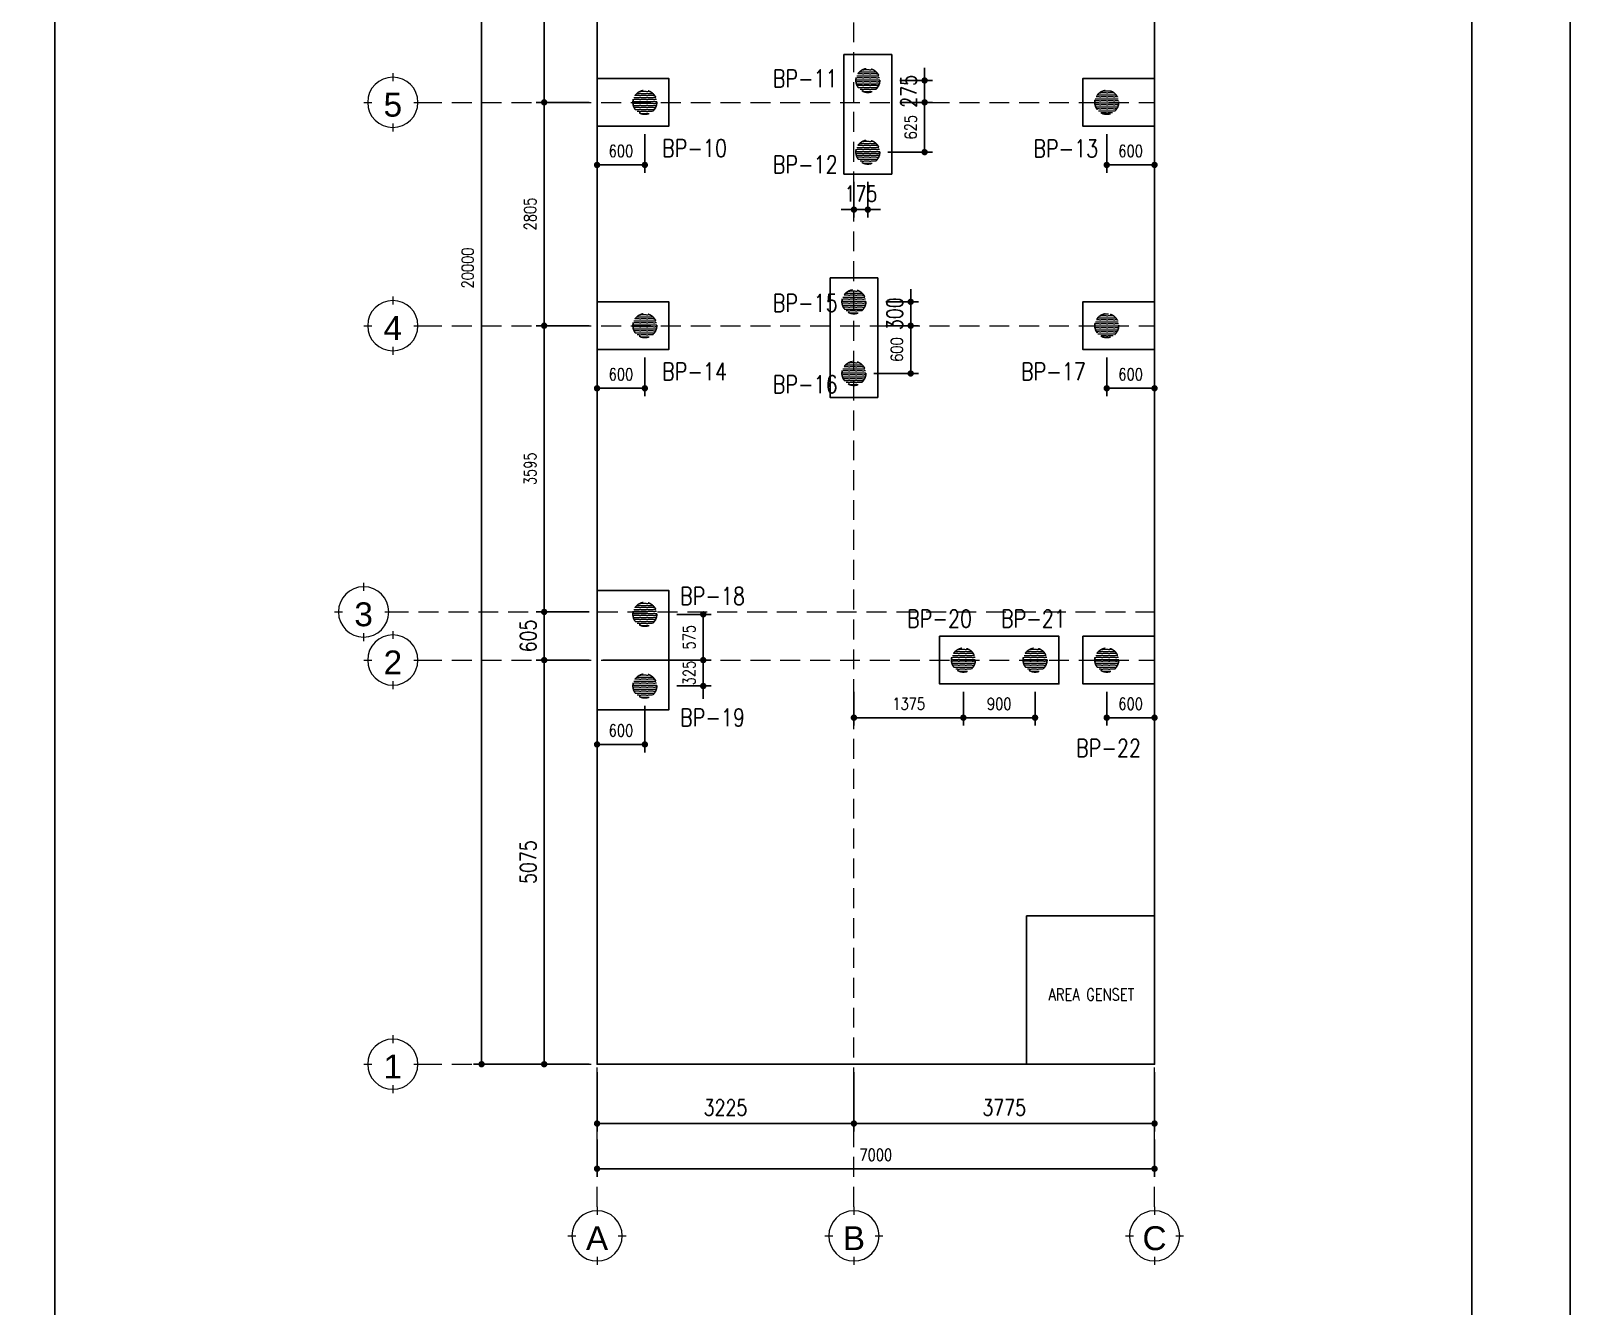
# Model space of a CAD drawing. Header units: inches. Extents: x -310523 to 1125056, y -509000 to -180442.
# Drawn here: x 516065 to 520936, y -276030 to -271993 of the extents above; entities that cross this region are included whole.
import ezdxf
from ezdxf.enums import TextEntityAlignment as Align

# ---------------------------------------------------------------- set-up
doc = ezdxf.new("R2010")
doc.units = ezdxf.units.IN
doc.header["$MEASUREMENT"] = 0
doc.linetypes.add('HIDDEN', pattern=[0.375, 0.25, -0.125])
for name, color, linetype, lineweight in [('A-HATCH', 252, 'Continuous', 5), ('AR-DIM150', 6, 'Continuous', 5), ('s_teks', 3, 'Continuous', 30)]:
    doc.layers.add(name, color=color, linetype=linetype, lineweight=lineweight)
for name, color, linetype in [('PILE 400', 40, 'Continuous'), ('s_arsir', 8, 'Continuous'), ('STR_BORED PILE', 210, 'Continuous'), ('STR_PILE CAP', 11, 'Continuous')]:
    doc.layers.add(name, color=color, linetype=linetype)
doc.styles.add('PIREC 1', font='romans.shx', dxfattribs={"width": 0.8})
doc.styles.add('ROMANS', font='SIMPLEX.SHX', dxfattribs={"width": 0.8})
doc.styles.get("Standard").update_dxf_attribs({"font": 'arial.ttf'})
doc.dimstyles.new('1-100', dxfattribs={"dimscale": 100, "dimtxt": 1.5, "dimasz": 0.8, "dimexe": 1, "dimexo": 1, "dimgap": 1, "dimtad": 1, "dimzin": 12, "dimdsep": 46, "dimtxsty": 'ROMANS', "dimblk": 'DOT', "dimcen": 0, "dimclrd": 256, "dimclre": 256, "dimclrt": 3, "dimazin": 3, "dimtfac": 1, "dimtix": 1, "dimtmove": 2, "dimatfit": 3, "dimldrblk": 'DOT', "dimfxl": 1, "dimfrac": 1, "dimtolj": 1, "dimtzin": 0, "dimlwd": 25, "dimlwe": 25, "dimarcsym": 0})
pattern_1 = [(180, (647317.31, -51194.256), (-1e-14, -50), []), (180, (647292.31, -51169.256), (-1e-14, -50), [62.5, -12.5, 0, -12.5])]

# ---------------------------------------------------------------- blocks, each defined once
blk = doc.blocks.new('_Dot')
at = {"color": 0, "linetype": 'ByBlock', "lineweight": -2}
blk.add_line((-0.5, 0), (-1, 0), dxfattribs=at)
at = {"color": 0, "linetype": 'ByBlock', "const_width": 0.5}
blk.add_lwpolyline([(-0.25, 0, 1), (0.25, 0, 1)], format="xyb", close=True, dxfattribs=at)
blk = doc.blocks.new('*D863')
at = {"layer": 'Defpoints', "color": 0, "transparency": 16777216}
for p in [(551466, -290401), (554691, -290401), (554691, -291146)]:
    blk.add_point(p, dxfattribs=at)
at = {"layer": 'PILE 400', "lineweight": 25, "transparency": 16777216}
for p, q in [((551466, -290501), (551466, -291246)), ((554691, -290501), (554691, -291246)), ((551546, -291146), (554611, -291146))]:
    blk.add_line(p, q, dxfattribs=at)
at = {"layer": 'PILE 400', "lineweight": 25, "transparency": 16777216, "xscale": 80, "yscale": 80, "zscale": 80, "rotation": 180}
blk.add_blockref('_Dot', (551466, -291146), dxfattribs=at)
at = {"layer": 'PILE 400', "lineweight": 25, "transparency": 16777216, "xscale": 80, "yscale": 80, "zscale": 80}
blk.add_blockref('_Dot', (554691, -291146), dxfattribs=at)
at = {"layer": 'PILE 400', "color": 3, "transparency": 16777216, "insert": (553079, -290946), "char_height": 200, "attachment_point": 5, "style": 'ROMANS'}
blk.add_mtext('\\A1;3225', dxfattribs=at)
blk = doc.blocks.new('*D858')
at = {"layer": 'Defpoints', "color": 0, "transparency": 16777216}
for p in [(554691, -290401), (558466, -290401), (558466, -291146)]:
    blk.add_point(p, dxfattribs=at)
at = {"layer": 'PILE 400', "lineweight": 25, "transparency": 16777216}
for p, q in [((554691, -290501), (554691, -291246)), ((558466, -290501), (558466, -291246)), ((554771, -291146), (558386, -291146))]:
    blk.add_line(p, q, dxfattribs=at)
at = {"layer": 'PILE 400', "lineweight": 25, "transparency": 16777216, "xscale": 80, "yscale": 80, "zscale": 80, "rotation": 180}
blk.add_blockref('_Dot', (554691, -291146), dxfattribs=at)
at = {"layer": 'PILE 400', "lineweight": 25, "transparency": 16777216, "xscale": 80, "yscale": 80, "zscale": 80}
blk.add_blockref('_Dot', (558466, -291146), dxfattribs=at)
at = {"layer": 'PILE 400', "color": 3, "transparency": 16777216, "insert": (556579, -290946), "char_height": 200, "attachment_point": 5, "style": 'ROMANS'}
blk.add_mtext('\\A1;3775', dxfattribs=at)
blk = doc.blocks.new('*D859')
at = {"layer": 'Defpoints', "color": 0, "transparency": 16777216}
for p in [(551466, -285326), (550802, -290401), (551466, -290401)]:
    blk.add_point(p, dxfattribs=at)
at = {"layer": 'PILE 400', "lineweight": 25, "transparency": 16777216}
for p, q in [((551366, -285326), (550702, -285326)), ((550802, -285406), (550802, -290321)), ((551366, -290401), (550702, -290401))]:
    blk.add_line(p, q, dxfattribs=at)
at = {"layer": 'PILE 400', "lineweight": 25, "transparency": 16777216, "xscale": 80, "yscale": 80, "zscale": 80}
for p, rotation in [((550802, -285326), 90), ((550802, -290401), 270)]:
    blk.add_blockref('_Dot', p, dxfattribs=dict(at, rotation=rotation))
at = {"layer": 'PILE 400', "color": 3, "transparency": 16777216, "insert": (550602, -287863), "char_height": 200, "attachment_point": 5, "rotation": 90, "style": 'ROMANS'}
blk.add_mtext('\\A1;5075', dxfattribs=at)
blk = doc.blocks.new('*D860')
at = {"layer": 'Defpoints', "color": 0, "transparency": 16777216}
for p in [(550802, -284721), (551466, -284721), (551466, -285326)]:
    blk.add_point(p, dxfattribs=at)
at = {"layer": 'PILE 400', "lineweight": 25, "transparency": 16777216}
for p, q in [((551366, -284721), (550702, -284721)), ((550802, -284641), (550802, -284561)), ((550802, -285326), (550802, -284721)), ((551366, -285326), (550702, -285326)), ((550802, -285406), (550802, -285486))]:
    blk.add_line(p, q, dxfattribs=at)
at = {"layer": 'PILE 400', "lineweight": 25, "transparency": 16777216, "xscale": 80, "yscale": 80, "zscale": 80}
for p, rotation in [((550802, -284721), 270), ((550802, -285326), 90)]:
    blk.add_blockref('_Dot', p, dxfattribs=dict(at, rotation=rotation))
at = {"layer": 'PILE 400', "color": 3, "transparency": 16777216, "insert": (550602, -285023), "char_height": 200, "attachment_point": 5, "rotation": 90, "style": 'ROMANS'}
blk.add_mtext('\\A1;605', dxfattribs=at)
blk = doc.blocks.new('*D876')
at = {"layer": 'Defpoints', "color": 0, "transparency": 16777216}
for p in [(551466, -281126), (550802, -284721), (551466, -284721)]:
    blk.add_point(p, dxfattribs=at)
at = {"layer": 'PILE 400', "lineweight": 25, "transparency": 16777216}
for p, q in [((551366, -281126), (550702, -281126)), ((550802, -281206), (550802, -284641)), ((551366, -284721), (550702, -284721))]:
    blk.add_line(p, q, dxfattribs=at)
at = {"layer": 'PILE 400', "lineweight": 25, "transparency": 16777216, "xscale": 80, "yscale": 80, "zscale": 80}
for p, rotation in [((550802, -281126), 90), ((550802, -284721), 270)]:
    blk.add_blockref('_Dot', p, dxfattribs=dict(at, rotation=rotation))
at = {"layer": 'PILE 400', "color": 3, "transparency": 16777216, "insert": (550627, -282923), "char_height": 150, "attachment_point": 5, "rotation": 90, "style": 'ROMANS'}
blk.add_mtext('\\A1;3595', dxfattribs=at)
blk = doc.blocks.new('*D877')
at = {"layer": 'Defpoints', "color": 0, "transparency": 16777216}
for p in [(550802, -278321), (551466, -278321), (551466, -281126)]:
    blk.add_point(p, dxfattribs=at)
at = {"layer": 'PILE 400', "lineweight": 25, "transparency": 16777216}
for p, q in [((551366, -278321), (550702, -278321)), ((550802, -281046), (550802, -278401)), ((551366, -281126), (550702, -281126))]:
    blk.add_line(p, q, dxfattribs=at)
at = {"layer": 'PILE 400', "lineweight": 25, "transparency": 16777216, "xscale": 80, "yscale": 80, "zscale": 80}
for p, rotation in [((550802, -278321), 90), ((550802, -281126), 270)]:
    blk.add_blockref('_Dot', p, dxfattribs=dict(at, rotation=rotation))
at = {"layer": 'PILE 400', "color": 3, "transparency": 16777216, "insert": (550627, -279723), "char_height": 150, "attachment_point": 5, "rotation": 90, "style": 'ROMANS'}
blk.add_mtext('\\A1;2805', dxfattribs=at)
blk = doc.blocks.new('*D878')
at = {"layer": 'Defpoints', "color": 0, "transparency": 16777216}
for p in [(551466, -274951), (550802, -278321), (551466, -278321)]:
    blk.add_point(p, dxfattribs=at)
at = {"layer": 'PILE 400', "lineweight": 25, "transparency": 16777216}
for p, q in [((551366, -274951), (550702, -274951)), ((550802, -275031), (550802, -278241)), ((551366, -278321), (550702, -278321))]:
    blk.add_line(p, q, dxfattribs=at)
at = {"layer": 'PILE 400', "lineweight": 25, "transparency": 16777216, "xscale": 80, "yscale": 80, "zscale": 80}
for p, rotation in [((550802, -274951), 90), ((550802, -278321), 270)]:
    blk.add_blockref('_Dot', p, dxfattribs=dict(at, rotation=rotation))
at = {"layer": 'PILE 400', "color": 3, "transparency": 16777216, "insert": (550627, -276636), "char_height": 150, "attachment_point": 5, "rotation": 90, "style": 'ROMANS'}
blk.add_mtext('\\A1;3370', dxfattribs=at)
blk = doc.blocks.new('*D879')
at = {"layer": 'Defpoints', "color": 0, "transparency": 16777216}
for p in [(550016, -270401), (551466, -270401), (551034, -290401)]:
    blk.add_point(p, dxfattribs=at)
at = {"layer": 'PILE 400', "lineweight": 25, "transparency": 16777216}
for p, q in [((551366, -270401), (549916, -270401)), ((550016, -290321), (550016, -270481)), ((550934, -290401), (549916, -290401))]:
    blk.add_line(p, q, dxfattribs=at)
at = {"layer": 'PILE 400', "lineweight": 25, "transparency": 16777216, "xscale": 80, "yscale": 80, "zscale": 80}
for p, rotation in [((550016, -270401), 90), ((550016, -290401), 270)]:
    blk.add_blockref('_Dot', p, dxfattribs=dict(at, rotation=rotation))
at = {"layer": 'PILE 400', "color": 3, "transparency": 16777216, "insert": (549841, -280401), "char_height": 150, "attachment_point": 5, "rotation": 90, "style": 'ROMANS'}
blk.add_mtext('\\A1;20000', dxfattribs=at)
blk = doc.blocks.new('*D890')
at = {"layer": 'Defpoints', "color": 0, "transparency": 16777216}
for p in [(551466, -278621), (552066, -278621), (551466, -279107)]:
    blk.add_point(p, dxfattribs=at)
at = {"layer": 'PILE 400', "lineweight": 25, "transparency": 16777216}
for p, q in [((551466, -278721), (551466, -279207)), ((552066, -278721), (552066, -279207)), ((551986, -279107), (551546, -279107))]:
    blk.add_line(p, q, dxfattribs=at)
at = {"layer": 'PILE 400', "lineweight": 25, "transparency": 16777216, "xscale": 80, "yscale": 80, "zscale": 80, "rotation": 180}
blk.add_blockref('_Dot', (551466, -279107), dxfattribs=at)
at = {"layer": 'PILE 400', "lineweight": 25, "transparency": 16777216, "xscale": 80, "yscale": 80, "zscale": 80}
blk.add_blockref('_Dot', (552066, -279107), dxfattribs=at)
at = {"layer": 'PILE 400', "color": 3, "transparency": 16777216, "insert": (551766, -278932), "char_height": 150, "attachment_point": 5, "style": 'ROMANS'}
blk.add_mtext('\\A1;600', dxfattribs=at)
blk = doc.blocks.new('*D866')
at = {"layer": 'Defpoints', "color": 0, "transparency": 16777216}
for p in [(555166, -278046), (555579, -278046), (555166, -278321)]:
    blk.add_point(p, dxfattribs=at)
at = {"layer": 'PILE 400', "lineweight": 25, "transparency": 16777216}
for p, q in [((555579, -277966), (555579, -277886)), ((555266, -278046), (555679, -278046)), ((555579, -278321), (555579, -278046)), ((555266, -278321), (555679, -278321)), ((555579, -278401), (555579, -278481))]:
    blk.add_line(p, q, dxfattribs=at)
at = {"layer": 'PILE 400', "lineweight": 25, "transparency": 16777216, "xscale": 80, "yscale": 80, "zscale": 80}
for p, rotation in [((555579, -278046), 270), ((555579, -278321), 90)]:
    blk.add_blockref('_Dot', p, dxfattribs=dict(at, rotation=rotation))
at = {"layer": 'PILE 400', "color": 3, "transparency": 16777216, "insert": (555379, -278183), "char_height": 200, "attachment_point": 5, "rotation": 90, "style": 'ROMANS'}
blk.add_mtext('\\A1;275', dxfattribs=at)
blk = doc.blocks.new('*D891')
at = {"layer": 'Defpoints', "color": 0, "transparency": 16777216}
for p in [(555166, -278321), (555016, -278946), (555579, -278946)]:
    blk.add_point(p, dxfattribs=at)
at = {"layer": 'PILE 400', "lineweight": 25, "transparency": 16777216}
for p, q in [((555266, -278321), (555679, -278321)), ((555579, -278401), (555579, -278866)), ((555116, -278946), (555679, -278946))]:
    blk.add_line(p, q, dxfattribs=at)
at = {"layer": 'PILE 400', "lineweight": 25, "transparency": 16777216, "xscale": 80, "yscale": 80, "zscale": 80}
for p, rotation in [((555579, -278321), 90), ((555579, -278946), 270)]:
    blk.add_blockref('_Dot', p, dxfattribs=dict(at, rotation=rotation))
at = {"layer": 'PILE 400', "color": 3, "transparency": 16777216, "insert": (555404, -278633), "char_height": 150, "attachment_point": 5, "rotation": 90, "style": 'ROMANS'}
blk.add_mtext('\\A1;625', dxfattribs=at)
blk = doc.blocks.new('*D856')
at = {"layer": 'Defpoints', "color": 0, "transparency": 16777216}
for p in [(554691, -279221), (554866, -279221), (554691, -279668)]:
    blk.add_point(p, dxfattribs=at)
at = {"layer": 'PILE 400', "lineweight": 25, "transparency": 16777216}
for p, q in [((554691, -279321), (554691, -279768)), ((554866, -279321), (554866, -279768)), ((554611, -279668), (554531, -279668)), ((554866, -279668), (554691, -279668)), ((554946, -279668), (555026, -279668))]:
    blk.add_line(p, q, dxfattribs=at)
at = {"layer": 'PILE 400', "lineweight": 25, "transparency": 16777216, "xscale": 80, "yscale": 80, "zscale": 80}
blk.add_blockref('_Dot', (554691, -279668), dxfattribs=at)
at = {"layer": 'PILE 400', "lineweight": 25, "transparency": 16777216, "xscale": 80, "yscale": 80, "zscale": 80, "rotation": 180}
blk.add_blockref('_Dot', (554866, -279668), dxfattribs=at)
at = {"layer": 'PILE 400', "color": 3, "transparency": 16777216, "insert": (554779, -279468), "char_height": 200, "attachment_point": 5, "style": 'ROMANS'}
blk.add_mtext('\\A1;175', dxfattribs=at)
blk = doc.blocks.new('*D892')
at = {"layer": 'Defpoints', "color": 0, "transparency": 16777216}
for p in [(557866, -278621), (558466, -278621), (558466, -279107)]:
    blk.add_point(p, dxfattribs=at)
at = {"layer": 'PILE 400', "lineweight": 25, "transparency": 16777216}
for p, q in [((557866, -278721), (557866, -279207)), ((558466, -278721), (558466, -279207)), ((557946, -279107), (558386, -279107))]:
    blk.add_line(p, q, dxfattribs=at)
at = {"layer": 'PILE 400', "lineweight": 25, "transparency": 16777216, "xscale": 80, "yscale": 80, "zscale": 80, "rotation": 180}
blk.add_blockref('_Dot', (557866, -279107), dxfattribs=at)
at = {"layer": 'PILE 400', "lineweight": 25, "transparency": 16777216, "xscale": 80, "yscale": 80, "zscale": 80}
blk.add_blockref('_Dot', (558466, -279107), dxfattribs=at)
at = {"layer": 'PILE 400', "color": 3, "transparency": 16777216, "insert": (558166, -278932), "char_height": 150, "attachment_point": 5, "style": 'ROMANS'}
blk.add_mtext('\\A1;600', dxfattribs=at)
blk = doc.blocks.new('*D893')
at = {"layer": 'Defpoints', "color": 0, "transparency": 16777216}
for p in [(551466, -281426), (552066, -281426), (551466, -281912)]:
    blk.add_point(p, dxfattribs=at)
at = {"layer": 'PILE 400', "lineweight": 25, "transparency": 16777216}
for p, q in [((551466, -281526), (551466, -282012)), ((552066, -281526), (552066, -282012)), ((551986, -281912), (551546, -281912))]:
    blk.add_line(p, q, dxfattribs=at)
at = {"layer": 'PILE 400', "lineweight": 25, "transparency": 16777216, "xscale": 80, "yscale": 80, "zscale": 80, "rotation": 180}
blk.add_blockref('_Dot', (551466, -281912), dxfattribs=at)
at = {"layer": 'PILE 400', "lineweight": 25, "transparency": 16777216, "xscale": 80, "yscale": 80, "zscale": 80}
blk.add_blockref('_Dot', (552066, -281912), dxfattribs=at)
at = {"layer": 'PILE 400', "color": 3, "transparency": 16777216, "insert": (551766, -281737), "char_height": 150, "attachment_point": 5, "style": 'ROMANS'}
blk.add_mtext('\\A1;600', dxfattribs=at)
blk = doc.blocks.new('*D857')
at = {"layer": 'Defpoints', "color": 0, "transparency": 16777216}
for p in [(554991, -280826), (555404, -280826), (554991, -281126)]:
    blk.add_point(p, dxfattribs=at)
at = {"layer": 'PILE 400', "lineweight": 25, "transparency": 16777216}
for p, q in [((555404, -280746), (555404, -280666)), ((555091, -280826), (555504, -280826)), ((555404, -281126), (555404, -280826)), ((555091, -281126), (555504, -281126)), ((555404, -281206), (555404, -281286))]:
    blk.add_line(p, q, dxfattribs=at)
at = {"layer": 'PILE 400', "lineweight": 25, "transparency": 16777216, "xscale": 80, "yscale": 80, "zscale": 80}
for p, rotation in [((555404, -280826), 270), ((555404, -281126), 90)]:
    blk.add_blockref('_Dot', p, dxfattribs=dict(at, rotation=rotation))
at = {"layer": 'PILE 400', "color": 3, "transparency": 16777216, "insert": (555204, -280976), "char_height": 200, "attachment_point": 5, "rotation": 90, "style": 'ROMANS'}
blk.add_mtext('\\A1;300', dxfattribs=at)
blk = doc.blocks.new('*D894')
at = {"layer": 'Defpoints', "color": 0, "transparency": 16777216}
for p in [(554991, -281126), (554841, -281726), (555404, -281726)]:
    blk.add_point(p, dxfattribs=at)
at = {"layer": 'PILE 400', "lineweight": 25, "transparency": 16777216}
for p, q in [((555091, -281126), (555504, -281126)), ((555404, -281206), (555404, -281646)), ((554941, -281726), (555504, -281726))]:
    blk.add_line(p, q, dxfattribs=at)
at = {"layer": 'PILE 400', "lineweight": 25, "transparency": 16777216, "xscale": 80, "yscale": 80, "zscale": 80}
for p, rotation in [((555404, -281126), 90), ((555404, -281726), 270)]:
    blk.add_blockref('_Dot', p, dxfattribs=dict(at, rotation=rotation))
at = {"layer": 'PILE 400', "color": 3, "transparency": 16777216, "insert": (555229, -281426), "char_height": 150, "attachment_point": 5, "rotation": 90, "style": 'ROMANS'}
blk.add_mtext('\\A1;600', dxfattribs=at)
blk = doc.blocks.new('*D895')
at = {"layer": 'Defpoints', "color": 0, "transparency": 16777216}
for p in [(557866, -281426), (558466, -281426), (558466, -281912)]:
    blk.add_point(p, dxfattribs=at)
at = {"layer": 'PILE 400', "lineweight": 25, "transparency": 16777216}
for p, q in [((557866, -281526), (557866, -282012)), ((558466, -281526), (558466, -282012)), ((557946, -281912), (558386, -281912))]:
    blk.add_line(p, q, dxfattribs=at)
at = {"layer": 'PILE 400', "lineweight": 25, "transparency": 16777216, "xscale": 80, "yscale": 80, "zscale": 80, "rotation": 180}
blk.add_blockref('_Dot', (557866, -281912), dxfattribs=at)
at = {"layer": 'PILE 400', "lineweight": 25, "transparency": 16777216, "xscale": 80, "yscale": 80, "zscale": 80}
blk.add_blockref('_Dot', (558466, -281912), dxfattribs=at)
at = {"layer": 'PILE 400', "color": 3, "transparency": 16777216, "insert": (558166, -281737), "char_height": 150, "attachment_point": 5, "style": 'ROMANS'}
blk.add_mtext('\\A1;600', dxfattribs=at)
blk = doc.blocks.new('*D896')
at = {"layer": 'Defpoints', "color": 0, "transparency": 16777216}
for p in [(551466, -285626), (552066, -285801), (551466, -286385)]:
    blk.add_point(p, dxfattribs=at)
at = {"layer": 'PILE 400', "lineweight": 25, "transparency": 16777216}
for p, q in [((551466, -285726), (551466, -286485)), ((552066, -285901), (552066, -286485)), ((551986, -286385), (551546, -286385))]:
    blk.add_line(p, q, dxfattribs=at)
at = {"layer": 'PILE 400', "lineweight": 25, "transparency": 16777216, "xscale": 80, "yscale": 80, "zscale": 80, "rotation": 180}
blk.add_blockref('_Dot', (551466, -286385), dxfattribs=at)
at = {"layer": 'PILE 400', "lineweight": 25, "transparency": 16777216, "xscale": 80, "yscale": 80, "zscale": 80}
blk.add_blockref('_Dot', (552066, -286385), dxfattribs=at)
at = {"layer": 'PILE 400', "color": 3, "transparency": 16777216, "insert": (551766, -286210), "char_height": 150, "attachment_point": 5, "style": 'ROMANS'}
blk.add_mtext('\\A1;600', dxfattribs=at)
blk = doc.blocks.new('*D897')
at = {"layer": 'Defpoints', "color": 0, "transparency": 16777216}
for p in [(552366, -284751), (551439, -285326), (552799, -285326)]:
    blk.add_point(p, dxfattribs=at)
at = {"layer": 'PILE 400', "lineweight": 25, "transparency": 16777216}
for p, q in [((552466, -284751), (552899, -284751)), ((552799, -284831), (552799, -285246)), ((551539, -285326), (552899, -285326))]:
    blk.add_line(p, q, dxfattribs=at)
at = {"layer": 'PILE 400', "lineweight": 25, "transparency": 16777216, "xscale": 80, "yscale": 80, "zscale": 80}
for p, rotation in [((552799, -284751), 90), ((552799, -285326), 270)]:
    blk.add_blockref('_Dot', p, dxfattribs=dict(at, rotation=rotation))
at = {"layer": 'PILE 400', "color": 3, "transparency": 16777216, "insert": (552624, -285038), "char_height": 150, "attachment_point": 5, "rotation": 90, "style": 'ROMANS'}
blk.add_mtext('\\A1;575', dxfattribs=at)
blk = doc.blocks.new('*D898')
at = {"layer": 'Defpoints', "color": 0, "transparency": 16777216}
for p in [(552366, -285326), (552799, -285326), (552366, -285651)]:
    blk.add_point(p, dxfattribs=at)
at = {"layer": 'PILE 400', "lineweight": 25, "transparency": 16777216}
for p, q in [((552799, -285246), (552799, -285166)), ((552466, -285326), (552899, -285326)), ((552799, -285651), (552799, -285326)), ((552466, -285651), (552899, -285651)), ((552799, -285731), (552799, -285811))]:
    blk.add_line(p, q, dxfattribs=at)
at = {"layer": 'PILE 400', "lineweight": 25, "transparency": 16777216, "xscale": 80, "yscale": 80, "zscale": 80}
for p, rotation in [((552799, -285326), 270), ((552799, -285651), 90)]:
    blk.add_blockref('_Dot', p, dxfattribs=dict(at, rotation=rotation))
at = {"layer": 'PILE 400', "color": 3, "transparency": 16777216, "insert": (552624, -285488), "char_height": 150, "attachment_point": 5, "rotation": 90, "style": 'ROMANS'}
blk.add_mtext('\\A1;325', dxfattribs=at)
blk = doc.blocks.new('*D899')
at = {"layer": 'Defpoints', "color": 0, "transparency": 16777216}
for p in [(554691, -285626), (556066, -285626), (554691, -286049)]:
    blk.add_point(p, dxfattribs=at)
at = {"layer": 'PILE 400', "lineweight": 25, "transparency": 16777216}
for p, q in [((554691, -285726), (554691, -286149)), ((556066, -285726), (556066, -286149)), ((555986, -286049), (554771, -286049))]:
    blk.add_line(p, q, dxfattribs=at)
at = {"layer": 'PILE 400', "lineweight": 25, "transparency": 16777216, "xscale": 80, "yscale": 80, "zscale": 80, "rotation": 180}
blk.add_blockref('_Dot', (554691, -286049), dxfattribs=at)
at = {"layer": 'PILE 400', "lineweight": 25, "transparency": 16777216, "xscale": 80, "yscale": 80, "zscale": 80}
blk.add_blockref('_Dot', (556066, -286049), dxfattribs=at)
at = {"layer": 'PILE 400', "color": 3, "transparency": 16777216, "insert": (555379, -285874), "char_height": 150, "attachment_point": 5, "style": 'ROMANS'}
blk.add_mtext('\\A1;1375', dxfattribs=at)
blk = doc.blocks.new('*D900')
at = {"layer": 'Defpoints', "color": 0, "transparency": 16777216}
for p in [(556066, -285626), (556966, -285626), (556966, -286049)]:
    blk.add_point(p, dxfattribs=at)
at = {"layer": 'PILE 400', "lineweight": 25, "transparency": 16777216}
for p, q in [((556066, -285726), (556066, -286149)), ((556966, -285726), (556966, -286149)), ((556146, -286049), (556886, -286049))]:
    blk.add_line(p, q, dxfattribs=at)
at = {"layer": 'PILE 400', "lineweight": 25, "transparency": 16777216, "xscale": 80, "yscale": 80, "zscale": 80, "rotation": 180}
blk.add_blockref('_Dot', (556066, -286049), dxfattribs=at)
at = {"layer": 'PILE 400', "lineweight": 25, "transparency": 16777216, "xscale": 80, "yscale": 80, "zscale": 80}
blk.add_blockref('_Dot', (556966, -286049), dxfattribs=at)
at = {"layer": 'PILE 400', "color": 3, "transparency": 16777216, "insert": (556516, -285874), "char_height": 150, "attachment_point": 5, "style": 'ROMANS'}
blk.add_mtext('\\A1;900', dxfattribs=at)
blk = doc.blocks.new('*D901')
at = {"layer": 'Defpoints', "color": 0, "transparency": 16777216}
for p in [(557866, -285626), (558466, -285626), (558466, -286049)]:
    blk.add_point(p, dxfattribs=at)
at = {"layer": 'PILE 400', "lineweight": 25, "transparency": 16777216}
for p, q in [((557866, -285726), (557866, -286149)), ((558466, -285726), (558466, -286149)), ((557946, -286049), (558386, -286049))]:
    blk.add_line(p, q, dxfattribs=at)
at = {"layer": 'PILE 400', "lineweight": 25, "transparency": 16777216, "xscale": 80, "yscale": 80, "zscale": 80, "rotation": 180}
blk.add_blockref('_Dot', (557866, -286049), dxfattribs=at)
at = {"layer": 'PILE 400', "lineweight": 25, "transparency": 16777216, "xscale": 80, "yscale": 80, "zscale": 80}
blk.add_blockref('_Dot', (558466, -286049), dxfattribs=at)
at = {"layer": 'PILE 400', "color": 3, "transparency": 16777216, "insert": (558166, -285874), "char_height": 150, "attachment_point": 5, "style": 'ROMANS'}
blk.add_mtext('\\A1;600', dxfattribs=at)
blk = doc.blocks.new('axis tag')
for p, q in [((0, 3.54), (0, 4.87)), ((-4.87, 0), (-3.54, 0)), ((3.54, 0), (4.87, 0)), ((0, -4.87), (0, -3.54))]:
    blk.add_line(p, q)
blk.add_circle((0, 0), 4.21)
at = {"style": 'ROMANS', "width": 0.8}
blk.add_attdef('A', text='', height=4, dxfattribs=at).set_placement((0, -1.55), align=Align.CENTER)
blk = doc.blocks.new('*D902')
at = {"layer": 'Defpoints', "color": 0, "transparency": 16777216}
for p in [(551466, -291246), (558466, -291246), (558466, -291714)]:
    blk.add_point(p, dxfattribs=at)
at = {"layer": 'PILE 400', "lineweight": 25, "transparency": 16777216}
for p, q in [((551466, -291346), (551466, -291814)), ((558466, -291346), (558466, -291814)), ((551546, -291714), (558386, -291714))]:
    blk.add_line(p, q, dxfattribs=at)
at = {"layer": 'PILE 400', "lineweight": 25, "transparency": 16777216, "xscale": 80, "yscale": 80, "zscale": 80, "rotation": 180}
blk.add_blockref('_Dot', (551466, -291714), dxfattribs=at)
at = {"layer": 'PILE 400', "lineweight": 25, "transparency": 16777216, "xscale": 80, "yscale": 80, "zscale": 80}
blk.add_blockref('_Dot', (558466, -291714), dxfattribs=at)
at = {"layer": 'PILE 400', "color": 3, "transparency": 16777216, "insert": (554966, -291539), "char_height": 150, "attachment_point": 5, "style": 'ROMANS'}
blk.add_mtext('\\A1;7000', dxfattribs=at)
blk = doc.blocks.new('trh')
at = {"layer": 'A-HATCH', "true_color": 0xfc3b31}
h = blk.add_hatch(dxfattribs=at)
h.set_pattern_fill('ANSI35', color=20, scale=200, angle=135)
h.set_pattern_definition([(180, (655540.64, -90753.32), (-1e-14, -50), []), (180, (655515.64, -90728.32), (-1e-14, -50), [62.5, -12.5, 0, -12.5])])
edge = h.paths.add_edge_path()
edge.add_arc((554866.111, -278045.804), 150, 0, 360)
h = blk.add_hatch(dxfattribs=at)
h.set_pattern_fill('ANSI35', color=20, scale=200, angle=135)
h.set_pattern_definition([(180, (652740.64, -91028.32), (-1e-14, -50), []), (180, (652715.64, -91003.32), (-1e-14, -50), [62.5, -12.5, 0, -12.5])])
edge = h.paths.add_edge_path()
edge.add_arc((552066.111, -278320.804), 150, 0, 360)
h = blk.add_hatch(dxfattribs=at)
h.set_pattern_fill('ANSI35', color=20, scale=200, angle=135)
h.set_pattern_definition(pattern_1)
edge = h.paths.add_edge_path()
edge.add_arc((557866.111, -278320.804), 150, 0, 360)
h = blk.add_hatch(dxfattribs=at)
h.set_pattern_fill('ANSI35', color=20, scale=200, angle=135)
h.set_pattern_definition([(180, (655540.64, -91653.32), (-1e-14, -50), []), (180, (655515.64, -91628.32), (-1e-14, -50), [62.5, -12.5, 0, -12.5])])
edge = h.paths.add_edge_path()
edge.add_arc((554866.111, -278945.804), 150, 0, 360)
h = blk.add_hatch(dxfattribs=at)
h.set_pattern_fill('ANSI35', color=20, scale=200, angle=135)
h.set_pattern_definition([(180, (655365.64, -93533.32), (-1e-14, -50), []), (180, (655340.64, -93508.32), (-1e-14, -50), [62.5, -12.5, 0, -12.5])])
edge = h.paths.add_edge_path()
edge.add_arc((554691.111, -280825.804), 150, 0, 360)
h = blk.add_hatch(dxfattribs=at)
h.set_pattern_fill('ANSI35', color=20, scale=200, angle=135)
h.set_pattern_definition([(180, (652740.64, -93833.32), (-1e-14, -50), []), (180, (652715.64, -93808.32), (-1e-14, -50), [62.5, -12.5, 0, -12.5])])
edge = h.paths.add_edge_path()
edge.add_arc((552066.111, -281125.804), 150, 0, 360)
h = blk.add_hatch(dxfattribs=at)
h.set_pattern_fill('ANSI35', color=20, scale=200, angle=135)
h.set_pattern_definition(pattern_1)
edge = h.paths.add_edge_path()
edge.add_arc((557866.111, -281125.804), 150, 0, 360)
h = blk.add_hatch(dxfattribs=at)
h.set_pattern_fill('ANSI35', color=20, scale=200, angle=135)
h.set_pattern_definition([(180, (655365.64, -94433.32), (-1e-14, -50), []), (180, (655340.64, -94408.32), (-1e-14, -50), [62.5, -12.5, 0, -12.5])])
edge = h.paths.add_edge_path()
edge.add_arc((554691.111, -281725.804), 150, 0, 360)
h = blk.add_hatch(dxfattribs=at)
h.set_pattern_fill('ANSI35', color=20, scale=200, angle=135)
h.set_pattern_definition([(180, (652740.64, -97458.32), (-1e-14, -50), []), (180, (652715.64, -97433.32), (-1e-14, -50), [62.5, -12.5, 0, -12.5])])
edge = h.paths.add_edge_path()
edge.add_arc((552066.111, -284750.804), 150, 0, 360)
h = blk.add_hatch(dxfattribs=at)
h.set_pattern_fill('ANSI35', color=20, scale=200, angle=135)
h.set_pattern_definition([(180, (656740.64, -98033.32), (-1e-14, -50), []), (180, (656715.64, -98008.32), (-1e-14, -50), [62.5, -12.5, 0, -12.5])])
edge = h.paths.add_edge_path()
edge.add_arc((556066.111, -285325.804), 150, 0, 360)
h = blk.add_hatch(dxfattribs=at)
h.set_pattern_fill('ANSI35', color=20, scale=200, angle=135)
h.set_pattern_definition([(180, (657640.64, -98033.32), (-1e-14, -50), []), (180, (657615.64, -98008.32), (-1e-14, -50), [62.5, -12.5, 0, -12.5])])
edge = h.paths.add_edge_path()
edge.add_arc((556966.111, -285325.804), 150, 0, 360)
h = blk.add_hatch(dxfattribs=at)
h.set_pattern_fill('ANSI35', color=20, scale=200, angle=135)
h.set_pattern_definition([(180, (658540.64, -98033.32), (-1e-14, -50), []), (180, (658515.64, -98008.32), (-1e-14, -50), [62.5, -12.5, 0, -12.5])])
edge = h.paths.add_edge_path()
edge.add_arc((557866.111, -285325.804), 150, 0, 360)
h = blk.add_hatch(dxfattribs=at)
h.set_pattern_fill('ANSI35', color=20, scale=200, angle=135)
h.set_pattern_definition([(180, (652740.64, -98358.32), (-1e-14, -50), []), (180, (652715.64, -98333.32), (-1e-14, -50), [62.5, -12.5, 0, -12.5])])
edge = h.paths.add_edge_path()
edge.add_arc((552066.111, -285650.804), 150, 0, 360)
at = {"layer": 'A-HATCH', "linetype": 'HIDDEN', "ltscale": 1000}
for p, q in [((551466.111, -292191.11), (551466.111, -270400.804)), ((554691.111, -292191.11), (554691.111, -270400.804)), ((558466.111, -292191.11), (558466.111, -270400.804))]:
    blk.add_line(p, q, dxfattribs=at)
for points in [[(549266.966, -278320.804), (558466.111, -278320.804)], [(549266.966, -281125.804), (558466.111, -281125.804)], [(548850.131, -284720.804), (558466.111, -284720.804)], [(549266.966, -285325.804), (558466.111, -285325.804)], [(549266.966, -290400.804), (558466.111, -290400.804)]]:
    blk.add_lwpolyline(points, dxfattribs=at)
at = {"layer": 'PILE 400'}
blk.add_lwpolyline([(551466.111, -270400.804), (551466.111, -290400.804), (558466.111, -290400.804), (558466.111, -270400.804)], close=True, dxfattribs=at)
at = {"layer": 's_arsir'}
blk.add_lwpolyline([(558466.111, -290400.804), (556859.882, -290400.804), (556859.882, -288538.674), (558466.111, -288538.674)], close=True, dxfattribs=at)
at = {"layer": 'STR_BORED PILE', "color": 20, "linetype": 'HIDDEN', "ltscale": 500, "true_color": 0xfc3b31}
for centre in [(554866.111, -278045.804), (552066.111, -278320.804), (557866.111, -278320.804), (554866.111, -278945.804), (554691.111, -280825.804), (552066.111, -281125.804), (557866.111, -281125.804), (554691.111, -281725.804), (552066.111, -284750.804), (556066.111, -285325.804), (556966.111, -285325.804), (557866.111, -285325.804), (552066.111, -285650.804)]:
    blk.add_circle(centre, 150, dxfattribs=at)
at = {"layer": 'STR_PILE CAP', "color": 11}
for points in [[(554566.111, -277720.804), (555166.111, -277720.804), (555166.111, -279220.804), (554566.111, -279220.804)], [(551466.111, -278020.804), (552366.111, -278020.804), (552366.111, -278620.804), (551466.111, -278620.804)], [(558466.111, -278020.804), (557566.111, -278020.804), (557566.111, -278620.804), (558466.111, -278620.804)], [(554391.111, -280525.804), (554991.111, -280525.804), (554991.111, -282025.804), (554391.111, -282025.804)], [(551466.111, -280825.804), (552366.111, -280825.804), (552366.111, -281425.804), (551466.111, -281425.804)], [(558466.111, -280825.804), (557566.111, -280825.804), (557566.111, -281425.804), (558466.111, -281425.804)], [(551466.111, -284450.804), (552366.111, -284450.804), (552366.111, -285950.804), (551466.111, -285950.804)], [(555766.111, -285025.804), (557266.111, -285025.804), (557266.111, -285625.804), (555766.111, -285625.804)], [(557566.111, -285025.804), (558466.111, -285025.804), (558466.111, -285625.804), (557566.111, -285625.804)]]:
    blk.add_lwpolyline(points, close=True, dxfattribs=at)
at = {"layer": 'AR-DIM150'}
ref = blk.add_blockref('axis tag', (548901.392, -278320.804), dxfattribs=dict(at, xscale=-75, yscale=75, zscale=75, rotation=180))
ref.add_attrib('A', '5', dxfattribs={"layer": '0', "height": 300}).set_placement((548901.392, -278500.377), align=Align.CENTER)
ref = blk.add_blockref('axis tag', (548901.392, -281125.804), dxfattribs=dict(at, xscale=-75, yscale=75, zscale=75, rotation=180))
ref.add_attrib('A', '4', dxfattribs={"layer": '0', "height": 300}).set_placement((548901.392, -281305.377), align=Align.CENTER)
ref = blk.add_blockref('axis tag', (548534.557, -284720.804), dxfattribs=dict(at, xscale=-75, yscale=75, zscale=75, rotation=180))
ref.add_attrib('A', '3', dxfattribs={"layer": '0', "height": 300}).set_placement((548534.557, -284900.377), align=Align.CENTER)
ref = blk.add_blockref('axis tag', (548901.392, -285325.804), dxfattribs=dict(at, xscale=-75, yscale=75, zscale=75, rotation=180))
ref.add_attrib('A', '2', dxfattribs={"layer": '0', "height": 300}).set_placement((548901.392, -285505.377), align=Align.CENTER)
ref = blk.add_blockref('axis tag', (548901.392, -290400.804), dxfattribs=dict(at, xscale=-75, yscale=75, zscale=75, rotation=180))
ref.add_attrib('A', '1', dxfattribs={"layer": '0', "height": 300}).set_placement((548901.392, -290580.377), align=Align.CENTER)
ref = blk.add_blockref('axis tag', (551466.111, -292556.685), dxfattribs=dict(at, xscale=-75, yscale=75, zscale=75, rotation=180))
ref.add_attrib('A', 'A', dxfattribs={"layer": '0', "height": 300}).set_placement((551466.111, -292736.257), align=Align.CENTER)
ref = blk.add_blockref('axis tag', (554691.111, -292556.685), dxfattribs=dict(at, xscale=-75, yscale=75, zscale=75, rotation=180))
ref.add_attrib('A', 'B', dxfattribs={"layer": '0', "height": 300}).set_placement((554691.111, -292736.257), align=Align.CENTER)
ref = blk.add_blockref('axis tag', (558466.111, -292556.685), dxfattribs=dict(at, xscale=-75, yscale=75, zscale=75, rotation=180))
ref.add_attrib('A', 'C', dxfattribs={"layer": '0', "height": 300}).set_placement((558466.111, -292736.257), align=Align.CENTER)
at = {"layer": 's_teks', "attachment_point": 1, "style": 'PIREC 1'}
for s, width, insert, char_height in [('BP-11', 949.02739, (553672.837, -277910.431), 220), ('BP-10', 949.02739, (552282.825, -278786.21), 220), ('BP-13', 949.02739, (556944.084, -278791.243), 220), ('BP-12', 949.02739, (553672.837, -278991.179), 220), ('BP-15', 949.02739, (553672.837, -280730.247), 220), ('BP-14', 949.02739, (552282.825, -281590.345), 220), ('BP-17', 949.02739, (556788.4, -281590.345), 220), ('BP-16', 949.02739, (553672.837, -281752.129), 220), ('BP-18', 949.02739, (552508.476, -284409.946), 220), ('BP-20', 949.02739, (555359.746, -284695.988), 220), ('BP-21', 949.02739, (556537.314, -284695.988), 220), ('BP-19', 949.02739, (552508.476, -285935.73), 220), ('BP-22', 949.02739, (557481.108, -286320.512), 220), ('\\pxqc;AREA GENSET', 1551.61703, (556897.251, -289451.658), 150)]:
    blk.add_mtext_dynamic_manual_height_columns(s, width=width, gutter_width=1, heights=[0], dxfattribs=dict(at, insert=insert, char_height=char_height))
at = {"layer": 'PILE 400'}
for base, p1, p2, angle, picture, middle in [((550016.151, -270400.804), (551034.194, -290400.804), (551466.111, -270400.804), 90, '*D879', (549841.151, -280400.804)), ((550802.276, -278320.804), (551466.111, -274950.804), (551466.111, -278320.804), 270, '*D878', (550627.276, -276635.804)), ((555579.332, -278045.804), (555166.111, -278320.804), (555166.111, -278045.804), 90, '*D866', (555379.332, -278183.304)), ((550802.276, -278320.804), (551466.111, -281125.804), (551466.111, -278320.804), 90, '*D877', (550627.276, -279723.304)), ((555579.332, -278945.804), (555166.111, -278320.804), (555016.111, -278945.804), 270, '*D891', (555404.332, -278633.304)), ((558466.111, -279107.131), (557866.111, -278620.804), (558466.111, -278620.804), 180, '*D892', (558166.111, -278932.131)), ((555404.332, -280825.804), (554991.111, -281125.804), (554991.111, -280825.804), 90, '*D857', (555204.332, -280975.804)), ((550802.276, -284720.804), (551466.111, -281125.804), (551466.111, -284720.804), 270, '*D876', (550627.276, -282923.304)), ((555404.332, -281725.804), (554991.111, -281125.804), (554841.111, -281725.804), 270, '*D894', (555229.332, -281425.804)), ((558466.111, -281912.131), (557866.111, -281425.804), (558466.111, -281425.804), 180, '*D895', (558166.111, -281737.131)), ((550802.276, -284720.804), (551466.111, -285325.804), (551466.111, -284720.804), 90, '*D860', (550602.276, -285023.304)), ((552798.613, -285325.804), (552366.111, -284750.804), (551439.254, -285325.804), 90, '*D897', (552623.613, -285038.304)), ((550802.276, -290400.804), (551466.111, -285325.804), (551466.111, -290400.804), 90, '*D859', (550602.276, -287863.304)), ((552798.613, -285325.804), (552366.111, -285650.804), (552366.111, -285325.804), 270, '*D898', (552623.613, -285488.304))]:
    dim = blk.add_linear_dim(base=base, p1=p1, p2=p2, angle=angle, dimstyle='1-100', dxfattribs=at)
    dim.commit()
    dim.dimension.update_dxf_attribs({"geometry": picture, "text_midpoint": middle})
for base, p1, p2, picture, middle in [((551466.111, -279107.131), (552066.111, -278620.804), (551466.111, -278620.804), '*D890', (551766.111, -278932.131)), ((554691.111, -279667.92), (554866.111, -279220.804), (554691.111, -279220.804), '*D856', (554778.611, -279467.92)), ((551466.111, -281912.131), (552066.111, -281425.804), (551466.111, -281425.804), '*D893', (551766.111, -281737.131)), ((551466.111, -286384.938), (552066.111, -285800.804), (551466.111, -285625.804), '*D896', (551766.111, -286209.938)), ((554691.111, -286049.43), (556066.111, -285625.804), (554691.111, -285625.804), '*D899', (555378.611, -285874.43)), ((556966.111, -286049.43), (556066.111, -285625.804), (556966.111, -285625.804), '*D900', (556516.111, -285874.43)), ((558466.111, -286049.43), (557866.111, -285625.804), (558466.111, -285625.804), '*D901', (558166.111, -285874.43)), ((554691.111, -291146.282), (551466.111, -290400.804), (554691.111, -290400.804), '*D863', (553078.611, -290946.282)), ((558466.111, -291146.282), (554691.111, -290400.804), (558466.111, -290400.804), '*D858', (556578.611, -290946.282)), ((558466.111, -291713.606), (551466.111, -291246.282), (558466.111, -291246.282), '*D902', (554966.111, -291538.606))]:
    dim = blk.add_linear_dim(base=base, p1=p1, p2=p2, dimstyle='1-100', dxfattribs=at)
    dim.commit()
    dim.dimension.update_dxf_attribs({"geometry": picture, "text_midpoint": middle})

msp = doc.modelspace()

# ---------------------------------------------------------------- linework, layer by layer
at = {"elevation": 1616.46}
msp.add_lwpolyline([(483993.091, -294619.951), (520935.836, -294619.951), (520935.836, -268498.818), (483993.091, -268498.818)], close=True, dxfattribs=at)
at = {"color": 61, "true_color": 0xedee99, "elevation": 1616.46}
msp.add_lwpolyline([(484304.057, -294308.985), (520624.87, -294308.985), (520624.87, -268809.784), (484304.057, -268809.784)], close=True, dxfattribs=at)
at = {"color": 1, "elevation": 1616.46}
msp.add_lwpolyline([(516141.226, -293998.019), (516141.226, -269120.75), (484615.023, -269120.75), (484615.023, -293998.019), (516141.226, -293998.019)], dxfattribs=at)

# ---------------------------------------------------------------- block references
at = {"layer": 'PILE 400', "xscale": 0.2519999999999999, "yscale": 0.2519999999999999, "zscale": 0.2519999999999999}
msp.add_blockref('trh', (378887.07, -202083.105), dxfattribs=at)

doc.saveas('drawing.dxf')
